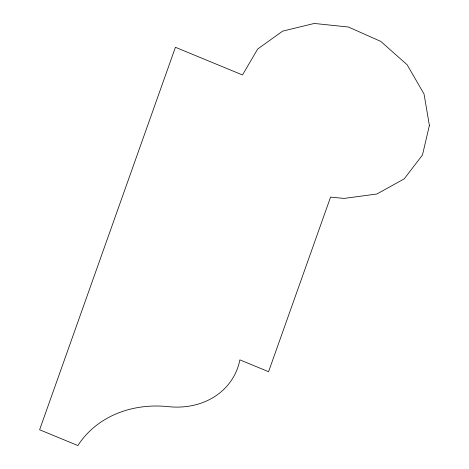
<?xml version="1.0" encoding="UTF-8"?>
<svg xmlns="http://www.w3.org/2000/svg" width="469" height="469" viewBox="0 0 469 469"><rect width="100%" height="100%" fill="white"/><g stroke="black" fill="none" stroke-linecap="round" stroke-linejoin="round"><path stroke-width="0.7" d="M429.387 125.422L422.481 154.987L404.196 178.871L376.888 194.002L344.082 198.428L330.575 197.103L268.573 371.712L239.882 359.87A77.502 65.584 29.8 0 1 168.441 406.658A110.35 93.378 29.8 0 0 77.872 445.55L39.613 429.762L175.429 47.287L242.502 74.964L257.651 49.063L282.643 31.124L314.265 23.45L348.438 27.032L380.775 41.407L407.098 64.728L424.029 93.988L429.387 125.422"/></g></svg>
